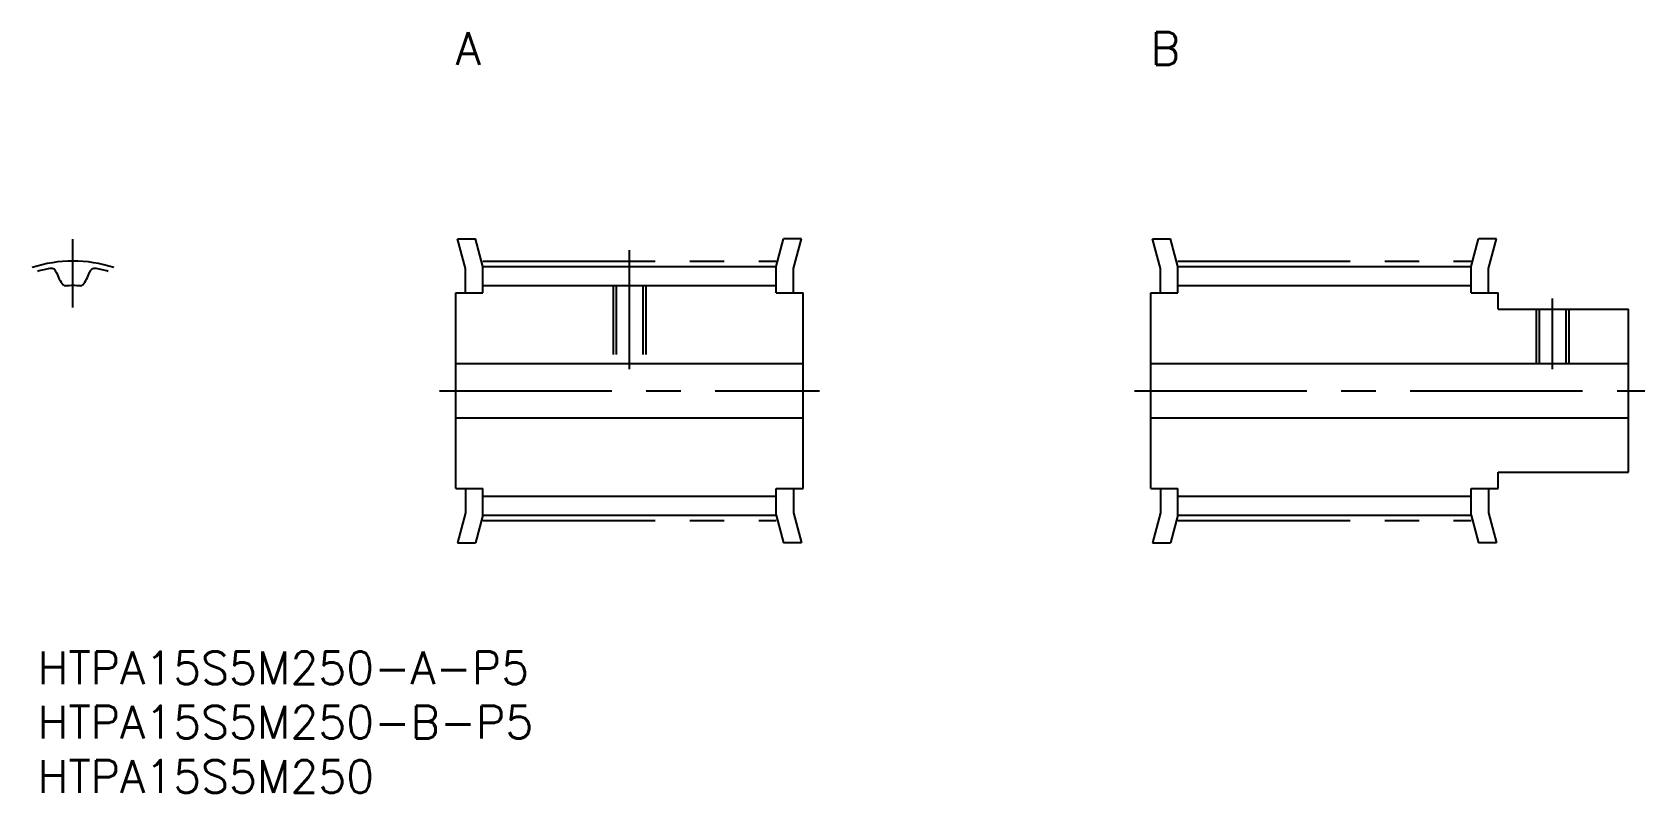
# Model space of a CAD drawing. Extents: x 0 to 148, y -13 to 57.
import ezdxf

# ---------------------------------------------------------------- set-up
doc = ezdxf.new("R2010")
doc.units = 0
doc.header["$LTSCALE"] = 0.5
doc.linetypes.add('CENTER', pattern=[50.8, 31.75, -6.35, 6.35, -6.35])
doc.linetypes.add('DASHED', pattern=[19.05, 12.7, -6.35])
for name, color, linetype in [('MSM_CENTER', 1, 'CENTER'), ('MSM_CONTINUOUS', 7, 'CONTINUOUS'), ('MSM_DASHED', 4, 'DASHED'), ('MSM_PART_NUMBER', 7, 'CONTINUOUS')]:
    doc.layers.add(name, color=color, linetype=linetype)
doc.styles.get("Standard").update_dxf_attribs({"font": 'txt.shx', "height": 3, "bigfont": 'bigfont.shx'})

# ---------------------------------------------------------------- blocks, each defined once
blk = doc.blocks.new('*U4')
at = {"layer": 'MSM_PART_NUMBER'}
blk.add_text('HTPA15S5M250-A-P5', height=3, dxfattribs=at).set_placement((0, -3))
blk = doc.blocks.new('*U5')
at = {"layer": 'MSM_PART_NUMBER'}
blk.add_text('HTPA15S5M250-B-P5', height=3, dxfattribs=at).set_placement((0, -8))
blk = doc.blocks.new('*U6')
at = {"layer": 'MSM_PART_NUMBER'}
blk.add_text('HTPA15S5M250', height=3, dxfattribs=at).set_placement((0, -13))
blk = doc.blocks.new('*U7')
at = {"layer": 'MSM_PART_NUMBER'}
blk.add_text('A', height=3, dxfattribs=at).set_placement((38.5, 54))
blk = doc.blocks.new('*U8')
at = {"layer": 'MSM_PART_NUMBER'}
blk.add_text('B', height=3, dxfattribs=at).set_placement((102.5, 54))

msp = doc.modelspace()

# ---------------------------------------------------------------- linework, layer by layer
at = {"layer": 'MSM_CENTER'}
for p, q in [((3.25, 31.68), (3.25, 37.94)), ((41, 35.94), (68, 35.94)), ((54.5, 26), (54.5, 36.93)), ((105, 35.94), (132, 35.94)), ((139.5, 26), (139.5, 32.5)), ((37, 24), (72, 24)), ((101, 24), (148, 24)), ((41, 12.06), (68, 12.06)), ((105, 12.06), (132, 12.06))]:
    msp.add_line(p, q, dxfattribs=at)
msp.add_arc((3.25, 24), 11.94, 71.6874, 108.3126, dxfattribs=at)
at = {"layer": 'MSM_CONTINUOUS'}
for p, q in [((39.4, 35.24), (38.66, 38)), ((38.66, 38), (40.32, 38)), ((41, 35.45), (40.32, 38)), ((68, 35.45), (68.68, 38)), ((70.34, 38), (68.68, 38)), ((69.6, 35.24), (70.34, 38)), ((103.4, 35.24), (102.66, 38)), ((102.66, 38), (104.32, 38)), ((105, 35.45), (104.32, 38)), ((132, 35.45), (132.68, 38)), ((134.34, 38), (132.68, 38)), ((133.6, 35.24), (134.34, 38)), ((39.4, 33), (39.4, 35.24)), ((41, 35.45), (68, 35.45)), ((41, 33), (41, 35.45)), ((68, 33), (68, 35.45)), ((69.6, 33), (69.6, 35.24)), ((103.4, 33), (103.4, 35.24)), ((105, 35.45), (132, 35.45)), ((105, 33), (105, 35.45)), ((132, 33), (132, 35.45)), ((133.6, 33), (133.6, 35.24)), ((38.5, 15), (38.5, 33)), ((38.5, 33), (41, 33)), ((41, 33.68), (68, 33.68)), ((68, 33), (70.5, 33)), ((70.5, 15), (70.5, 33)), ((102.5, 33), (105, 33)), ((102.5, 15), (102.5, 33)), ((105, 33.68), (132, 33.68)), ((132, 33), (134.5, 33)), ((134.5, 31.5), (134.5, 33)), ((134.5, 31.5), (146.5, 31.5)), ((146.5, 16.5), (146.5, 31.5)), ((38.5, 26.5), (70.5, 26.5)), ((102.5, 26.5), (146.5, 26.5)), ((38.5, 21.5), (70.5, 21.5)), ((102.5, 21.5), (146.5, 21.5)), ((134.5, 16.5), (146.5, 16.5)), ((134.5, 15), (134.5, 16.5)), ((137.5, 16.5), (137.5, 16.5)), ((140.5, 16.5), (140.5, 16.5)), ((38.5, 15), (41, 15)), ((39.4, 15), (39.4, 12.76)), ((41, 12.54), (41, 15)), ((68, 15), (70.5, 15)), ((68, 12.54), (68, 15)), ((69.6, 15), (69.6, 12.76)), ((102.5, 15), (105, 15)), ((103.4, 15), (103.4, 12.76)), ((105, 12.54), (105, 15)), ((132, 15), (134.5, 15)), ((132, 12.54), (132, 15)), ((133.6, 15), (133.6, 12.76)), ((41, 14.31), (68, 14.31)), ((105, 14.31), (132, 14.31)), ((39.4, 12.76), (38.66, 10)), ((41, 12.54), (40.32, 10)), ((41, 12.54), (68, 12.54)), ((68, 12.54), (68.68, 10)), ((69.6, 12.76), (70.34, 10)), ((103.4, 12.76), (102.66, 10)), ((105, 12.54), (104.32, 10)), ((105, 12.54), (132, 12.54)), ((132, 12.54), (132.68, 10)), ((133.6, 12.76), (134.34, 10)), ((38.66, 10), (40.32, 10)), ((70.34, 10), (68.68, 10)), ((102.66, 10), (104.32, 10)), ((134.34, 10), (132.68, 10))]:
    msp.add_line(p, q, dxfattribs=at)
for centre, radius, start, end in [((3.25, 24), 11.46, 100.7565, 106.4823), ((1.22, 34.71), 0.55, 17.0567, 100.7378), ((4.87, 35.84), 3.28, 197.0567, 219.5512), ((1.62, 35.84), 3.28, 320.4488, 342.9433), ((5.28, 34.71), 0.55, 79.2622, 162.9433), ((3.25, 24), 11.46, 73.5177, 79.2622), ((2.54, 33.91), 0.25, 219.5512, 274.0833), ((3.25, 24), 9.68, 85.9167, 94.0833), ((3.96, 33.91), 0.25, 265.9167, 320.4488)]:
    msp.add_arc(centre, radius, start, end, dxfattribs=at)
at = {"layer": 'MSM_DASHED'}
for p, q in [((53, 33.68), (53, 26.5)), ((53.27, 33.68), (53.27, 26.5)), ((55.73, 33.68), (55.73, 26.5)), ((56, 33.68), (56, 26.5)), ((138, 31.5), (138, 26.5)), ((138.27, 31.5), (138.27, 26.5)), ((140.73, 31.5), (140.73, 26.5)), ((141, 31.5), (141, 26.5))]:
    msp.add_line(p, q, dxfattribs=at)

# ---------------------------------------------------------------- block references
at = {"layer": 'MSM_CONTINUOUS'}
for name in ['*U7', '*U8', '*U4', '*U5', '*U6']:
    msp.add_blockref(name, (0, 0), dxfattribs=at)

doc.saveas('drawing.dxf')
